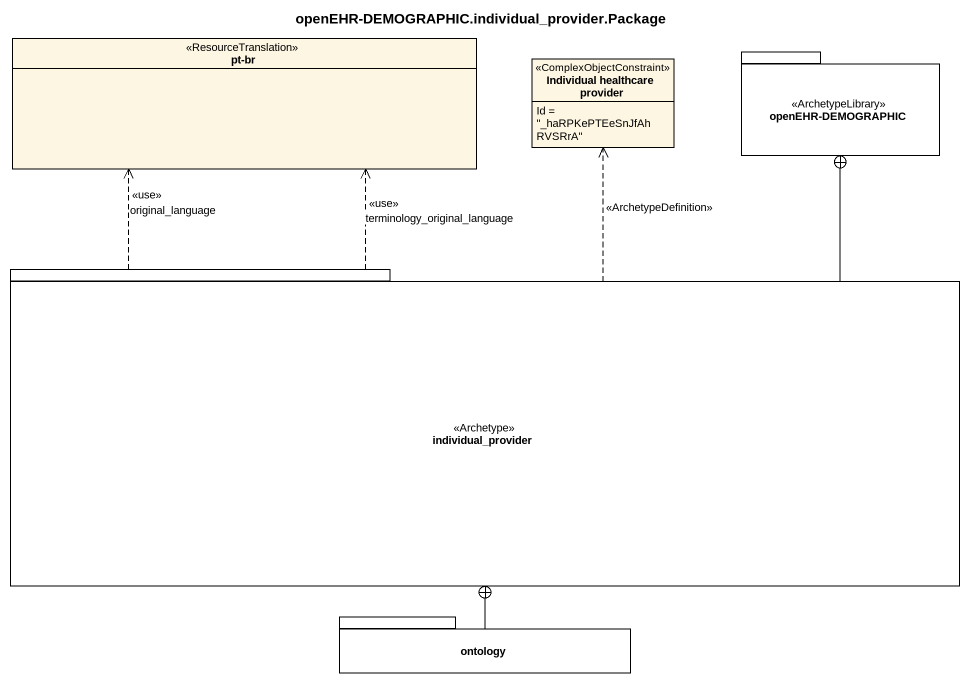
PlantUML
@startuml
title openEHR-DEMOGRAPHIC.individual_provider.Package
hide circle
hide empty members
enum "pt-br" as pt_br <<ResourceTranslation>>
class "Individual healthcare provider" as Individual_healthcare <<ComplexObjectConstraint>> {
  Id = "_haRPKePTEeSnJfAhRVSRrA"
}
package "openEHR-DEMOGRAPHIC" as openEHR_DEMOGRAPHIC <<ArchetypeLibrary>> {
}
package individual_provider <<Archetype>> {
}
package ontology {
}
individual_provider .up.> pt_br : <<use>>\noriginal_language
individual_provider .up.> pt_br : <<use>>\nterminology_original_language
individual_provider .up.> Individual_healthcare : <<ArchetypeDefinition>>
individual_provider -up-+ openEHR_DEMOGRAPHIC
ontology -up-+ individual_provider
@enduml
